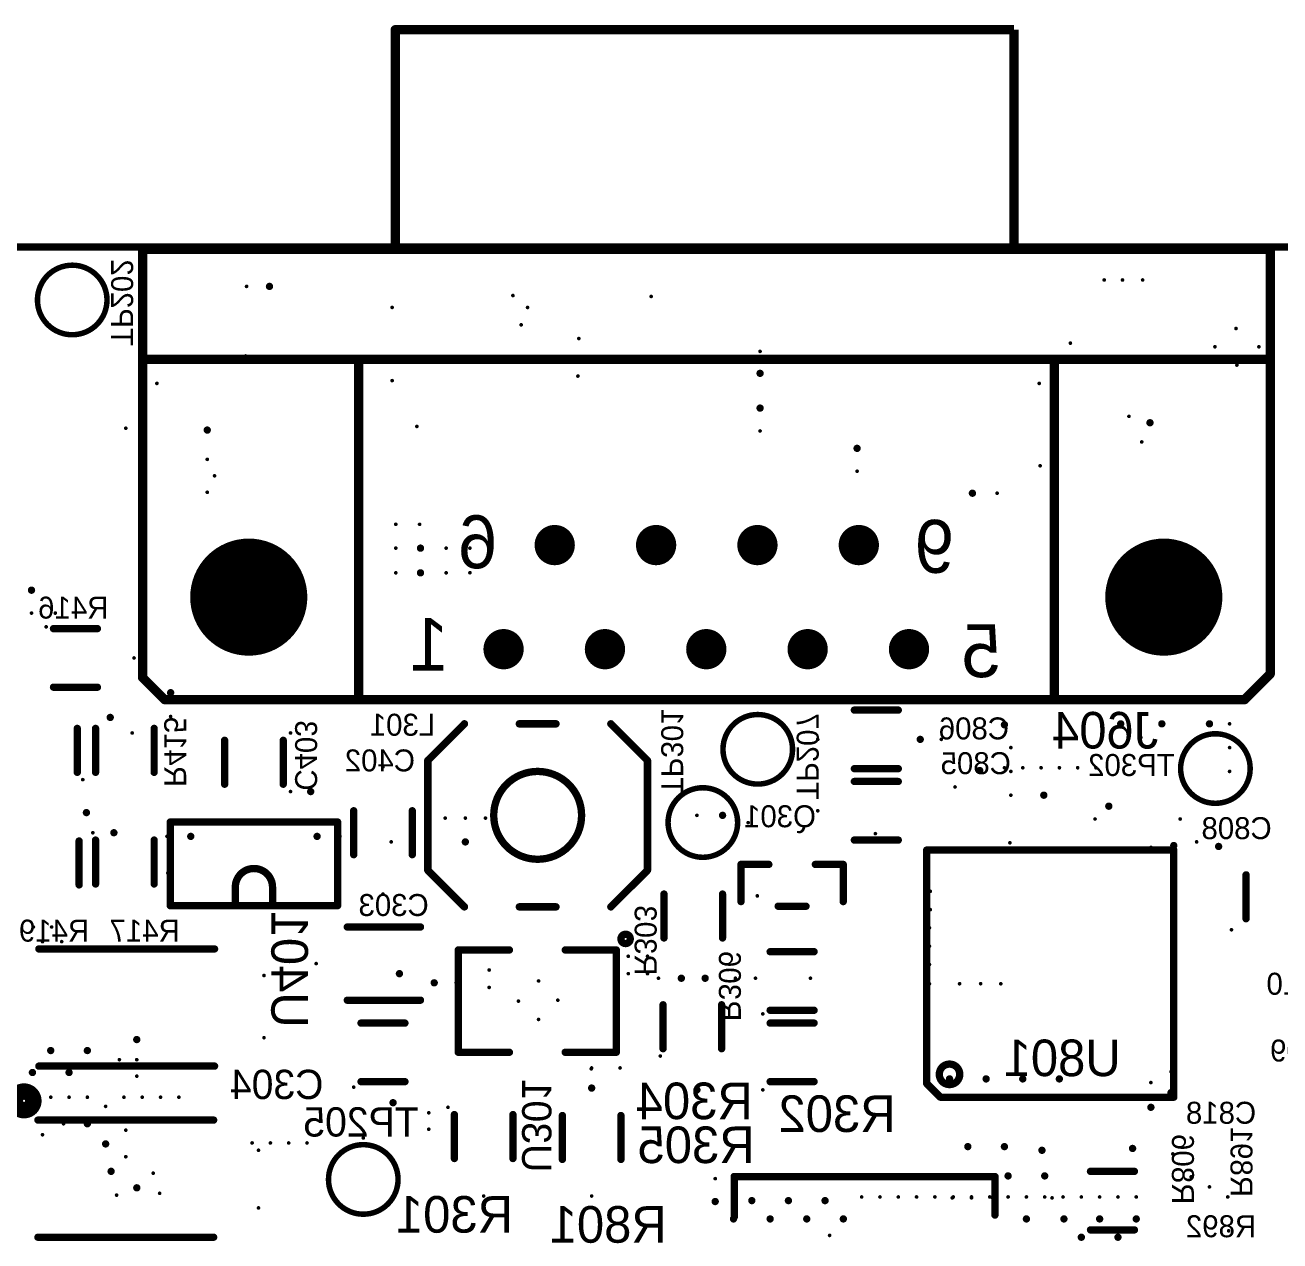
# Model space of a CAD drawing. Extents: x -22 to 197, y -17 to 116.
# Drawn here: x 6.02 to 40.29, y 48.12 to 81.33 of the extents above; entities that cross this region are included whole.
import ezdxf

# ---------------------------------------------------------------- set-up
doc = ezdxf.new("R2010")
doc.units = 0
doc.header["$MEASUREMENT"] = 0
for name, color, linetype in [('BOTTOMOVERLAY', 54, 'CONTINUOUS'), ('DRILLDRAWING', 1, 'CONTINUOUS'), ('MECHANICAL1', 6, 'CONTINUOUS')]:
    doc.layers.add(name, color=color, linetype=linetype)

msp = doc.modelspace()

# ---------------------------------------------------------------- linework, layer by layer
at = {"layer": 'BOTTOMOVERLAY'}
for points, const_width in [([(16.128, 81.204), (33.028, 81.204)], 0.254), ([(16.128, 75.204), (16.128, 81.204)], 0.254), ([(33.028, 75.204), (33.028, 81.204)], 0.254), ([(9.228, 75.204), (40.028, 75.204)], 0.254), ([(9.228, 72.204), (9.228, 75.204)], 0.254), ([(40.028, 72.204), (40.028, 75.204)], 0.254), ([(9.228, 72.204), (40.028, 72.204)], 0.254), ([(9.228, 63.504), (9.228, 72.204)], 0.254), ([(15.128, 62.904), (15.128, 72.204)], 0.254), ([(34.128, 62.904), (34.128, 72.204)], 0.254), ([(40.028, 63.604), (40.028, 72.204)], 0.254), ([(6.794, 64.843), (7.994, 64.843)], 0.2), ([(9.228, 63.504), (9.828, 62.904)], 0.254), ([(39.328, 62.904), (40.028, 63.604)], 0.254), ([(6.794, 63.243), (7.994, 63.243)], 0.2), ([(9.828, 62.904), (39.328, 62.904)], 0.254), ([(28.669, 62.618), (29.869, 62.618)], 0.2), ([(7.444, 60.918), (7.444, 62.118)], 0.2), ([(7.944, 60.918), (7.944, 62.118)], 0.2), ([(9.544, 60.918), (9.544, 62.118)], 0.2), ([(17.019, 61.243), (18.019, 62.243)], 0.203), ([(18.019, 62.243), (18.019, 62.243)], 0.203), ([(19.519, 62.243), (20.519, 62.243)], 0.203), ([(22.019, 62.243), (23.019, 61.243)], 0.203), ([(11.469, 60.593), (11.469, 61.793)], 0.2), ([(13.069, 60.593), (13.069, 61.793)], 0.2), ([(17.019, 58.243), (17.019, 61.243)], 0.203), ([(23.019, 58.243), (23.019, 61.243)], 0.203), ([(28.669, 61.018), (29.869, 61.018)], 0.2), ([(28.669, 60.668), (29.869, 60.668)], 0.2), ([(9.983, 59.561), (14.555, 59.561)], 0.2), ([(9.983, 57.275), (9.983, 59.561)], 0.2), ([(14.555, 57.275), (14.555, 59.561)], 0.2), ([(14.994, 58.668), (14.994, 59.868)], 0.2), ([(16.594, 58.668), (16.594, 59.868)], 0.2), ([(7.494, 57.843), (7.494, 59.043)], 0.2), ([(7.944, 57.868), (7.944, 59.068)], 0.2), ([(9.544, 57.868), (9.544, 59.068)], 0.2), ([(28.669, 59.068), (29.869, 59.068)], 0.2), ([(30.644, 52.418), (30.644, 58.793)], 0.2), ([(30.644, 58.793), (37.394, 58.793)], 0.2), ([(37.394, 52.043), (37.394, 58.793)], 0.2), ([(17.019, 58.243), (18.019, 57.243)], 0.203), ([(22.019, 57.243), (23.019, 58.243)], 0.203), ([(25.572, 58.403), (26.334, 58.403)], 0.2), ([(25.572, 57.387), (25.572, 58.403)], 0.2), ([(27.604, 58.403), (28.366, 58.403)], 0.2), ([(28.366, 57.387), (28.366, 58.403)], 0.2), ([(39.369, 56.918), (39.369, 58.118)], 0.2), ([(11.761, 57.275), (11.761, 57.783)], 0.2), ([(12.777, 57.275), (12.777, 57.783)], 0.2), ([(23.469, 56.393), (23.469, 57.593)], 0.2), ([(25.069, 56.393), (25.069, 57.593)], 0.2), ([(9.983, 57.275), (14.555, 57.275)], 0.2), ([(19.519, 57.243), (20.519, 57.243)], 0.203), ([(26.588, 57.26), (27.35, 57.26)], 0.2), ([(14.819, 56.693), (16.819, 56.693)], 0.2), ([(6.394, 56.093), (11.194, 56.093)], 0.2), ([(17.85, 56.065), (19.247, 56.065)], 0.2), ([(17.85, 53.271), (17.85, 56.065)], 0.2), ([(20.771, 56.065), (22.168, 56.065)], 0.2), ([(22.168, 53.271), (22.168, 56.065)], 0.2), ([(26.369, 56.018), (27.569, 56.018)], 0.2), ([(14.819, 54.693), (16.819, 54.693)], 0.2), ([(23.444, 53.368), (23.444, 54.568)], 0.2), ([(25.044, 53.368), (25.044, 54.568)], 0.2), ([(26.369, 54.418), (27.569, 54.418)], 0.2), ([(15.194, 54.068), (16.394, 54.068)], 0.2), ([(26.369, 54.068), (27.569, 54.068)], 0.2), ([(17.85, 53.271), (19.247, 53.271)], 0.2), ([(20.771, 53.271), (22.168, 53.271)], 0.2), ([(6.394, 52.893), (11.194, 52.893)], 0.2), ([(15.194, 52.468), (16.394, 52.468)], 0.2), ([(26.369, 52.468), (27.569, 52.468)], 0.2), ([(30.644, 52.418), (31.019, 52.043)], 0.2), ([(31.019, 52.043), (37.394, 52.043)], 0.2), ([(6.369, 51.418), (11.169, 51.418)], 0.2), ([(17.744, 50.368), (17.744, 51.568)], 0.2), ([(19.344, 50.368), (19.344, 51.568)], 0.2), ([(20.694, 50.343), (20.694, 51.543)], 0.2), ([(22.294, 50.343), (22.294, 51.543)], 0.2), ([(35.119, 50.018), (36.319, 50.018)], 0.2), ([(25.387, 49.876), (32.511, 49.876)], 0.2), ([(25.387, 49.876), (25.389, 48.768)], 0.2), ([(32.509, 48.823), (32.511, 49.876)], 0.2), ([(35.119, 48.418), (36.319, 48.418)], 0.2), ([(6.369, 48.218), (11.169, 48.218)], 0.2)]:
    msp.add_lwpolyline(points, dxfattribs=dict(at, const_width=const_width))
for points, const_width in [([(16.065, 81.204, 1), (16.192, 81.204, 1)], 0.127), ([(16.065, 81.204, 1), (16.192, 81.204, 1)], 0.127), ([(9.165, 75.204, 1), (9.292, 75.204, 1)], 0.127), ([(9.165, 75.204, 1), (9.292, 75.204, 1)], 0.127), ([(16.065, 75.204, 1), (16.192, 75.204, 1)], 0.127), ([(32.965, 75.204, 1), (33.092, 75.204, 1)], 0.127), ([(39.965, 75.204, 1), (40.092, 75.204, 1)], 0.127), ([(39.965, 75.204, 1), (40.092, 75.204, 1)], 0.127), ([(8.256, 73.822, 1), (6.356, 73.822, 1)], 0.15), ([(6.318, 73.822, 1), (6.393, 73.822, 1)], 0.075), ([(8.218, 73.822, 1), (8.293, 73.822, 1)], 0.075), ([(9.165, 72.204, 1), (9.292, 72.204, 1)], 0.127), ([(9.165, 72.204, 1), (9.292, 72.204, 1)], 0.127), ([(9.165, 72.204, 1), (9.292, 72.204, 1)], 0.127), ([(15.065, 72.204, 1), (15.192, 72.204, 1)], 0.127), ([(34.065, 72.204, 1), (34.192, 72.204, 1)], 0.127), ([(39.965, 72.204, 1), (40.092, 72.204, 1)], 0.127), ([(39.965, 72.204, 1), (40.092, 72.204, 1)], 0.127), ([(39.965, 72.204, 1), (40.092, 72.204, 1)], 0.127), ([(6.744, 64.843, 1), (6.844, 64.843, 1)], 0.1), ([(7.944, 64.843, 1), (8.044, 64.843, 1)], 0.1), ([(9.165, 63.504, 1), (9.292, 63.504, 1)], 0.127), ([(9.165, 63.504, 1), (9.292, 63.504, 1)], 0.127), ([(39.965, 63.604, 1), (40.092, 63.604, 1)], 0.127), ([(39.965, 63.604, 1), (40.092, 63.604, 1)], 0.127), ([(6.744, 63.243, 1), (6.844, 63.243, 1)], 0.1), ([(7.944, 63.243, 1), (8.044, 63.243, 1)], 0.1), ([(9.765, 62.904, 1), (9.892, 62.904, 1)], 0.127), ([(9.765, 62.904, 1), (9.892, 62.904, 1)], 0.127), ([(15.065, 62.904, 1), (15.192, 62.904, 1)], 0.127), ([(34.065, 62.904, 1), (34.192, 62.904, 1)], 0.127), ([(39.265, 62.904, 1), (39.392, 62.904, 1)], 0.127), ([(39.265, 62.904, 1), (39.392, 62.904, 1)], 0.127), ([(26.981, 61.547, 1), (25.081, 61.547, 1)], 0.15), ([(28.619, 62.618, 1), (28.719, 62.618, 1)], 0.1), ([(29.819, 62.618, 1), (29.919, 62.618, 1)], 0.1), ([(7.394, 62.118, 1), (7.494, 62.118, 1)], 0.1), ([(7.894, 62.118, 1), (7.994, 62.118, 1)], 0.1), ([(9.494, 62.118, 1), (9.594, 62.118, 1)], 0.1), ([(17.968, 62.243, 1), (18.069, 62.243, 1)], 0.102), ([(17.968, 62.243, 1), (18.069, 62.243, 1)], 0.102), ([(17.968, 62.243, 1), (18.069, 62.243, 1)], 0.102), ([(19.468, 62.243, 1), (19.569, 62.243, 1)], 0.102), ([(20.468, 62.243, 1), (20.569, 62.243, 1)], 0.102), ([(21.968, 62.243, 1), (22.069, 62.243, 1)], 0.102), ([(39.481, 61.022, 1), (37.581, 61.022, 1)], 0.15), ([(11.419, 61.793, 1), (11.519, 61.793, 1)], 0.1), ([(13.019, 61.793, 1), (13.119, 61.793, 1)], 0.1), ([(25.043, 61.547, 1), (25.118, 61.547, 1)], 0.075), ([(26.943, 61.547, 1), (27.018, 61.547, 1)], 0.075), ([(7.394, 60.918, 1), (7.494, 60.918, 1)], 0.1), ([(7.894, 60.918, 1), (7.994, 60.918, 1)], 0.1), ([(9.494, 60.918, 1), (9.594, 60.918, 1)], 0.1), ([(16.968, 61.243, 1), (17.069, 61.243, 1)], 0.102), ([(16.968, 61.243, 1), (17.069, 61.243, 1)], 0.102), ([(21.219, 59.743, 1), (18.819, 59.743, 1)], 0.2), ([(22.968, 61.243, 1), (23.069, 61.243, 1)], 0.102), ([(22.968, 61.243, 1), (23.069, 61.243, 1)], 0.102), ([(28.619, 61.018, 1), (28.719, 61.018, 1)], 0.1), ([(29.819, 61.018, 1), (29.919, 61.018, 1)], 0.1), ([(37.543, 61.022, 1), (37.618, 61.022, 1)], 0.075), ([(39.443, 61.022, 1), (39.518, 61.022, 1)], 0.075), ([(11.419, 60.593, 1), (11.519, 60.593, 1)], 0.1), ([(13.019, 60.593, 1), (13.119, 60.593, 1)], 0.1), ([(28.619, 60.668, 1), (28.719, 60.668, 1)], 0.1), ([(29.819, 60.668, 1), (29.919, 60.668, 1)], 0.1), ([(25.481, 59.547, 1), (23.581, 59.547, 1)], 0.15), ([(9.933, 59.561, 1), (10.033, 59.561, 1)], 0.1), ([(9.933, 59.561, 1), (10.033, 59.561, 1)], 0.1), ([(14.505, 59.561, 1), (14.605, 59.561, 1)], 0.1), ([(14.505, 59.561, 1), (14.605, 59.561, 1)], 0.1), ([(14.944, 59.868, 1), (15.044, 59.868, 1)], 0.1), ([(16.544, 59.868, 1), (16.644, 59.868, 1)], 0.1), ([(18.769, 59.743, 1), (18.869, 59.743, 1)], 0.1), ([(21.169, 59.743, 1), (21.269, 59.743, 1)], 0.1), ([(23.543, 59.547, 1), (23.618, 59.547, 1)], 0.075), ([(25.443, 59.547, 1), (25.518, 59.547, 1)], 0.075), ([(7.444, 59.043, 1), (7.544, 59.043, 1)], 0.1), ([(7.894, 59.068, 1), (7.994, 59.068, 1)], 0.1), ([(9.494, 59.068, 1), (9.594, 59.068, 1)], 0.1), ([(28.619, 59.068, 1), (28.719, 59.068, 1)], 0.1), ([(29.819, 59.068, 1), (29.919, 59.068, 1)], 0.1), ([(14.944, 58.668, 1), (15.044, 58.668, 1)], 0.1), ([(16.544, 58.668, 1), (16.644, 58.668, 1)], 0.1), ([(30.594, 58.793, 1), (30.694, 58.793, 1)], 0.1), ([(30.594, 58.793, 1), (30.694, 58.793, 1)], 0.1), ([(37.344, 58.793, 1), (37.444, 58.793, 1)], 0.1), ([(37.344, 58.793, 1), (37.444, 58.793, 1)], 0.1), ([(16.968, 58.243, 1), (17.069, 58.243, 1)], 0.102), ([(16.968, 58.243, 1), (17.069, 58.243, 1)], 0.102), ([(22.968, 58.243, 1), (23.069, 58.243, 1)], 0.102), ([(22.968, 58.243, 1), (23.069, 58.243, 1)], 0.102), ([(25.522, 58.403, 1), (25.622, 58.403, 1)], 0.1), ([(25.522, 58.403, 1), (25.622, 58.403, 1)], 0.1), ([(26.284, 58.403, 1), (26.384, 58.403, 1)], 0.1), ([(27.554, 58.403, 1), (27.654, 58.403, 1)], 0.1), ([(28.316, 58.403, 1), (28.416, 58.403, 1)], 0.1), ([(28.316, 58.403, 1), (28.416, 58.403, 1)], 0.1), ([(7.444, 57.843, 1), (7.544, 57.843, 1)], 0.1), ([(7.894, 57.868, 1), (7.994, 57.868, 1)], 0.1), ([(9.494, 57.868, 1), (9.594, 57.868, 1)], 0.1), ([(39.319, 58.118, 1), (39.419, 58.118, 1)], 0.1), ([(11.711, 57.783, 1), (11.811, 57.783, 1)], 0.1), ([(11.711, 57.783, 1), (11.811, 57.783, 1)], 0.1), ([(12.727, 57.783, 1), (12.827, 57.783, 1)], 0.1), ([(12.727, 57.783, 1), (12.827, 57.783, 1)], 0.1), ([(23.419, 57.593, 1), (23.519, 57.593, 1)], 0.1), ([(25.019, 57.593, 1), (25.119, 57.593, 1)], 0.1), ([(9.933, 57.275, 1), (10.033, 57.275, 1)], 0.1), ([(9.933, 57.275, 1), (10.033, 57.275, 1)], 0.1), ([(11.711, 57.275, 1), (11.811, 57.275, 1)], 0.1), ([(12.727, 57.275, 1), (12.827, 57.275, 1)], 0.1), ([(14.505, 57.275, 1), (14.605, 57.275, 1)], 0.1), ([(14.505, 57.275, 1), (14.605, 57.275, 1)], 0.1), ([(17.968, 57.243, 1), (18.069, 57.243, 1)], 0.102), ([(19.468, 57.243, 1), (19.569, 57.243, 1)], 0.102), ([(20.468, 57.243, 1), (20.569, 57.243, 1)], 0.102), ([(21.968, 57.243, 1), (22.069, 57.243, 1)], 0.102), ([(25.522, 57.387, 1), (25.622, 57.387, 1)], 0.1), ([(26.538, 57.26, 1), (26.638, 57.26, 1)], 0.1), ([(27.3, 57.26, 1), (27.4, 57.26, 1)], 0.1), ([(28.316, 57.387, 1), (28.416, 57.387, 1)], 0.1), ([(39.319, 56.918, 1), (39.419, 56.918, 1)], 0.1), ([(14.769, 56.693, 1), (14.869, 56.693, 1)], 0.1), ([(16.769, 56.693, 1), (16.869, 56.693, 1)], 0.1), ([(22.548, 56.368, 1), (22.294, 56.368, 1)], 0.2), ([(22.244, 56.368, 1), (22.344, 56.368, 1)], 0.1), ([(22.498, 56.368, 1), (22.598, 56.368, 1)], 0.1), ([(23.419, 56.393, 1), (23.519, 56.393, 1)], 0.1), ([(25.019, 56.393, 1), (25.119, 56.393, 1)], 0.1), ([(6.344, 56.093, 1), (6.444, 56.093, 1)], 0.1), ([(11.144, 56.093, 1), (11.244, 56.093, 1)], 0.1), ([(17.8, 56.065, 1), (17.9, 56.065, 1)], 0.1), ([(17.8, 56.065, 1), (17.9, 56.065, 1)], 0.1), ([(19.197, 56.065, 1), (19.297, 56.065, 1)], 0.1), ([(20.721, 56.065, 1), (20.821, 56.065, 1)], 0.1), ([(22.118, 56.065, 1), (22.218, 56.065, 1)], 0.1), ([(22.118, 56.065, 1), (22.218, 56.065, 1)], 0.1), ([(26.319, 56.018, 1), (26.419, 56.018, 1)], 0.1), ([(27.519, 56.018, 1), (27.619, 56.018, 1)], 0.1), ([(14.769, 54.693, 1), (14.869, 54.693, 1)], 0.1), ([(16.769, 54.693, 1), (16.869, 54.693, 1)], 0.1), ([(23.394, 54.568, 1), (23.494, 54.568, 1)], 0.1), ([(24.994, 54.568, 1), (25.094, 54.568, 1)], 0.1), ([(26.319, 54.418, 1), (26.419, 54.418, 1)], 0.1), ([(27.519, 54.418, 1), (27.619, 54.418, 1)], 0.1), ([(15.144, 54.068, 1), (15.244, 54.068, 1)], 0.1), ([(16.344, 54.068, 1), (16.444, 54.068, 1)], 0.1), ([(26.319, 54.068, 1), (26.419, 54.068, 1)], 0.1), ([(27.519, 54.068, 1), (27.619, 54.068, 1)], 0.1), ([(17.8, 53.271, 1), (17.9, 53.271, 1)], 0.1), ([(17.8, 53.271, 1), (17.9, 53.271, 1)], 0.1), ([(19.197, 53.271, 1), (19.297, 53.271, 1)], 0.1), ([(20.721, 53.271, 1), (20.821, 53.271, 1)], 0.1), ([(22.118, 53.271, 1), (22.218, 53.271, 1)], 0.1), ([(22.118, 53.271, 1), (22.218, 53.271, 1)], 0.1), ([(23.394, 53.368, 1), (23.494, 53.368, 1)], 0.1), ([(24.994, 53.368, 1), (25.094, 53.368, 1)], 0.1), ([(6.344, 52.893, 1), (6.444, 52.893, 1)], 0.1), ([(11.144, 52.893, 1), (11.244, 52.893, 1)], 0.1), ([(31.548, 52.668, 1), (30.989, 52.668, 1)], 0.2), ([(15.144, 52.468, 1), (15.244, 52.468, 1)], 0.1), ([(16.344, 52.468, 1), (16.444, 52.468, 1)], 0.1), ([(26.319, 52.468, 1), (26.419, 52.468, 1)], 0.1), ([(27.519, 52.468, 1), (27.619, 52.468, 1)], 0.1), ([(30.594, 52.418, 1), (30.694, 52.418, 1)], 0.1), ([(30.594, 52.418, 1), (30.694, 52.418, 1)], 0.1), ([(30.939, 52.668, 1), (31.039, 52.668, 1)], 0.1), ([(31.498, 52.668, 1), (31.598, 52.668, 1)], 0.1), ([(6.244, 51.943, 1), (5.736, 51.943, 1)], 0.45), ([(6.131, 51.943, 1), (6.356, 51.943, 1)], 0.225), ([(30.969, 52.043, 1), (31.069, 52.043, 1)], 0.1), ([(30.969, 52.043, 1), (31.069, 52.043, 1)], 0.1), ([(37.344, 52.043, 1), (37.444, 52.043, 1)], 0.1), ([(37.344, 52.043, 1), (37.444, 52.043, 1)], 0.1), ([(6.319, 51.418, 1), (6.419, 51.418, 1)], 0.1), ([(11.119, 51.418, 1), (11.219, 51.418, 1)], 0.1), ([(17.694, 51.568, 1), (17.794, 51.568, 1)], 0.1), ([(19.294, 51.568, 1), (19.394, 51.568, 1)], 0.1), ([(20.644, 51.543, 1), (20.744, 51.543, 1)], 0.1), ([(22.244, 51.543, 1), (22.344, 51.543, 1)], 0.1), ([(16.206, 49.797, 1), (14.306, 49.797, 1)], 0.15), ([(17.694, 50.368, 1), (17.794, 50.368, 1)], 0.1), ([(19.294, 50.368, 1), (19.394, 50.368, 1)], 0.1), ([(20.644, 50.343, 1), (20.744, 50.343, 1)], 0.1), ([(22.244, 50.343, 1), (22.344, 50.343, 1)], 0.1), ([(35.069, 50.018, 1), (35.169, 50.018, 1)], 0.1), ([(36.269, 50.018, 1), (36.369, 50.018, 1)], 0.1), ([(14.268, 49.797, 1), (14.343, 49.797, 1)], 0.075), ([(16.168, 49.797, 1), (16.243, 49.797, 1)], 0.075), ([(25.337, 49.876, 1), (25.437, 49.876, 1)], 0.1), ([(25.337, 49.876, 1), (25.437, 49.876, 1)], 0.1), ([(32.461, 49.876, 1), (32.561, 49.876, 1)], 0.1), ([(32.461, 49.876, 1), (32.561, 49.876, 1)], 0.1), ([(25.339, 48.768, 1), (25.439, 48.768, 1)], 0.1), ([(32.459, 48.823, 1), (32.559, 48.823, 1)], 0.1), ([(35.069, 48.418, 1), (35.169, 48.418, 1)], 0.1), ([(36.269, 48.418, 1), (36.369, 48.418, 1)], 0.1), ([(6.319, 48.218, 1), (6.419, 48.218, 1)], 0.1), ([(11.119, 48.218, 1), (11.219, 48.218, 1)], 0.1)]:
    msp.add_lwpolyline(points, format="xyb", close=True, dxfattribs=dict(at, const_width=const_width))
at = {"layer": 'BOTTOMOVERLAY', "const_width": 0.2}
msp.add_lwpolyline([(11.761, 57.783, -1), (12.777, 57.783)], format="xyb", dxfattribs=at)
at = {"layer": 'DRILLDRAWING', "const_width": 0.2}
msp.add_lwpolyline([(-13.581, 75.268), (79.419, 75.268)], dxfattribs=at)
at = {"layer": 'DRILLDRAWING'}
for points, const_width in [([(35.469, 74.368, 1), (35.519, 74.368, 1)], 0.05), ([(35.969, 74.368, 1), (36.019, 74.368, 1)], 0.05), ([(36.519, 74.368, 1), (36.569, 74.368, 1)], 0.05), ([(12.044, 74.193, 1), (12.094, 74.193, 1)], 0.05), ([(12.644, 74.193, 1), (12.744, 74.193, 1)], 0.1), ([(19.319, 73.943, 1), (19.369, 73.943, 1)], 0.05), ([(23.094, 73.918, 1), (23.144, 73.918, 1)], 0.05), ([(16.019, 73.618, 1), (16.069, 73.618, 1)], 0.05), ([(19.719, 73.618, 1), (19.769, 73.618, 1)], 0.05), ([(19.544, 73.143, 1), (19.594, 73.143, 1)], 0.05), ([(39.069, 73.043, 1), (39.119, 73.043, 1)], 0.05), ([(21.119, 72.768, 1), (21.169, 72.768, 1)], 0.05), ([(34.544, 72.643, 1), (34.594, 72.643, 1)], 0.05), ([(12.019, 72.293, 1), (12.069, 72.293, 1)], 0.05), ([(26.069, 72.418, 1), (26.119, 72.418, 1)], 0.05), ([(38.494, 72.543, 1), (38.544, 72.543, 1)], 0.05), ([(39.694, 72.543, 1), (39.744, 72.543, 1)], 0.05), ([(20.519, 72.243, 1), (20.569, 72.243, 1)], 0.05), ([(21.694, 72.243, 1), (21.744, 72.243, 1)], 0.05), ([(39.094, 72.043, 1), (39.144, 72.043, 1)], 0.05), ([(16.019, 71.618, 1), (16.069, 71.618, 1)], 0.05), ([(21.094, 71.743, 1), (21.144, 71.743, 1)], 0.05), ([(26.044, 71.818, 1), (26.144, 71.818, 1)], 0.1), ([(9.594, 71.543, 1), (9.644, 71.543, 1)], 0.05), ([(33.694, 71.543, 1), (33.744, 71.543, 1)], 0.05), ([(26.044, 70.868, 1), (26.144, 70.868, 1)], 0.1), ([(36.144, 70.643, 1), (36.194, 70.643, 1)], 0.05), ([(8.744, 70.318, 1), (8.794, 70.318, 1)], 0.05), ([(10.944, 70.268, 1), (11.044, 70.268, 1)], 0.1), ([(16.694, 70.368, 1), (16.744, 70.368, 1)], 0.05), ([(26.069, 70.243, 1), (26.119, 70.243, 1)], 0.05), ([(36.694, 70.468, 1), (36.794, 70.468, 1)], 0.1), ([(36.494, 69.943, 1), (36.544, 69.943, 1)], 0.05), ([(28.694, 69.768, 1), (28.794, 69.768, 1)], 0.1), ([(10.969, 69.468, 1), (11.019, 69.468, 1)], 0.05), ([(33.719, 69.293, 1), (33.769, 69.293, 1)], 0.05), ([(11.169, 69.018, 1), (11.219, 69.018, 1)], 0.05), ([(28.719, 69.143, 1), (28.769, 69.143, 1)], 0.05), ([(10.969, 68.568, 1), (11.019, 68.568, 1)], 0.05), ([(31.844, 68.543, 1), (31.944, 68.543, 1)], 0.1), ([(32.544, 68.543, 1), (32.594, 68.543, 1)], 0.05), ([(32.544, 68.543, 1), (32.594, 68.543, 1)], 0.05), ([(16.119, 67.693, 1), (16.169, 67.693, 1)], 0.05), ([(16.769, 67.693, 1), (16.819, 67.693, 1)], 0.05), ([(20.21, 67.126, 1), (20.76, 67.126, 1)], 0.55), ([(22.979, 67.126, 1), (23.529, 67.126, 1)], 0.55), ([(25.747, 67.126, 1), (26.297, 67.126, 1)], 0.55), ([(28.516, 67.126, 1), (29.066, 67.126, 1)], 0.55), ([(11.328, 65.704, 1), (12.928, 65.704, 1)], 1.6), ([(36.322, 65.704, 1), (37.922, 65.704, 1)], 1.6), ([(16.119, 67.043, 1), (16.169, 67.043, 1)], 0.05), ([(16.769, 67.043, 1), (16.869, 67.043, 1)], 0.1), ([(17.494, 67.043, 1), (17.544, 67.043, 1)], 0.05), ([(18.144, 67.043, 1), (18.194, 67.043, 1)], 0.05), ([(20.46, 67.126, 1), (20.46, 67.126, 1)], 0.00000254), ([(16.119, 66.368, 1), (16.169, 66.368, 1)], 0.05), ([(16.769, 66.368, 1), (16.869, 66.368, 1)], 0.1), ([(17.494, 66.368, 1), (17.544, 66.368, 1)], 0.05), ([(18.144, 66.371, 1), (18.194, 66.371, 1)], 0.05), ([(6.144, 65.893, 1), (6.244, 65.893, 1)], 0.1), ([(6.169, 65.268, 1), (6.219, 65.268, 1)], 0.05), ([(6.819, 65.268, 1), (6.869, 65.268, 1)], 0.05), ([(6.569, 64.893, 1), (6.619, 64.893, 1)], 0.05), ([(18.813, 64.282, 1), (19.363, 64.282, 1)], 0.55), ([(21.582, 64.282, 1), (22.132, 64.282, 1)], 0.55), ([(24.35, 64.282, 1), (24.9, 64.282, 1)], 0.55), ([(27.119, 64.282, 1), (27.669, 64.282, 1)], 0.55), ([(29.887, 64.282, 1), (30.437, 64.282, 1)], 0.55), ([(30.162, 64.282, 1), (30.162, 64.282, 1)], 0.00000254), ([(8.969, 64.043, 1), (9.019, 64.043, 1)], 0.05), ([(9.944, 63.093, 1), (10.044, 63.093, 1)], 0.1), ([(8.294, 62.418, 1), (8.394, 62.418, 1)], 0.1), ([(9.969, 62.443, 1), (10.019, 62.443, 1)], 0.05), ([(8.919, 61.993, 1), (8.969, 61.993, 1)], 0.05), ([(13.244, 61.993, 1), (13.294, 61.993, 1)], 0.05), ([(32.719, 62.218, 1), (32.819, 62.218, 1)], 0.1), ([(35.894, 62.243, 1), (35.994, 62.243, 1)], 0.1), ([(37.019, 62.243, 1), (37.119, 62.243, 1)], 0.1), ([(38.319, 62.243, 1), (38.419, 62.243, 1)], 0.1), ([(38.894, 62.243, 1), (38.944, 62.243, 1)], 0.05), ([(27.644, 61.818, 1), (27.694, 61.818, 1)], 0.05), ([(30.419, 61.818, 1), (30.519, 61.818, 1)], 0.1), ([(31.019, 61.818, 1), (31.069, 61.818, 1)], 0.05), ([(36.469, 61.868, 1), (36.519, 61.868, 1)], 0.05), ([(36.469, 61.868, 1), (36.519, 61.868, 1)], 0.05), ([(32.919, 61.593, 1), (32.969, 61.593, 1)], 0.05), ([(38.894, 61.593, 1), (38.944, 61.593, 1)], 0.05), ([(15.769, 61.068, 1), (15.819, 61.068, 1)], 0.05), ([(32.044, 60.968, 1), (32.144, 60.968, 1)], 0.1), ([(32.744, 61.043, 1), (32.794, 61.043, 1)], 0.05), ([(33.244, 61.043, 1), (33.294, 61.043, 1)], 0.05), ([(33.744, 61.043, 1), (33.794, 61.043, 1)], 0.05), ([(34.244, 61.043, 1), (34.294, 61.043, 1)], 0.05), ([(34.744, 61.043, 1), (34.794, 61.043, 1)], 0.05), ([(35.244, 61.043, 1), (35.294, 61.043, 1)], 0.05), ([(7.569, 60.718, 1), (7.619, 60.718, 1)], 0.05), ([(32.919, 60.943, 1), (32.969, 60.943, 1)], 0.05), ([(38.894, 60.943, 1), (38.944, 60.943, 1)], 0.05), ([(13.244, 60.393, 1), (13.294, 60.393, 1)], 0.05), ([(13.769, 60.393, 1), (13.869, 60.393, 1)], 0.1), ([(31.394, 60.518, 1), (31.444, 60.518, 1)], 0.05), ([(32.919, 60.293, 1), (32.969, 60.293, 1)], 0.05), ([(33.794, 60.293, 1), (33.894, 60.293, 1)], 0.1), ([(35.569, 59.993, 1), (35.669, 59.993, 1)], 0.1), ([(7.644, 59.818, 1), (7.744, 59.818, 1)], 0.1), ([(17.469, 59.668, 1), (17.519, 59.668, 1)], 0.05), ([(18.019, 59.668, 1), (18.069, 59.668, 1)], 0.05), ([(18.569, 59.668, 1), (18.619, 59.668, 1)], 0.05), ([(24.344, 59.743, 1), (24.394, 59.743, 1)], 0.05), ([(25.019, 59.743, 1), (25.119, 59.743, 1)], 0.1), ([(27.644, 59.868, 1), (27.694, 59.868, 1)], 0.05), ([(35.219, 59.643, 1), (35.269, 59.643, 1)], 0.05), ([(37.544, 59.643, 1), (37.594, 59.643, 1)], 0.05), ([(7.844, 59.268, 1), (7.894, 59.268, 1)], 0.05), ([(8.394, 59.268, 1), (8.494, 59.268, 1)], 0.1), ([(25.744, 59.543, 1), (25.794, 59.543, 1)], 0.05), ([(9.869, 59.168, 1), (9.919, 59.168, 1)], 0.05), ([(10.494, 59.168, 1), (10.594, 59.168, 1)], 0.1), ([(13.944, 59.168, 1), (14.044, 59.168, 1)], 0.1), ([(14.594, 59.168, 1), (14.644, 59.168, 1)], 0.05), ([(15.994, 59.018, 1), (16.044, 59.018, 1)], 0.05), ([(17.994, 59.018, 1), (18.094, 59.018, 1)], 0.1), ([(29.219, 59.243, 1), (29.269, 59.243, 1)], 0.05), ([(32.894, 58.993, 1), (32.944, 58.993, 1)], 0.05), ([(37.344, 58.918, 1), (37.444, 58.918, 1)], 0.1), ([(37.994, 59.018, 1), (38.044, 59.018, 1)], 0.05), ([(38.569, 58.893, 1), (38.669, 58.893, 1)], 0.1), ([(35.744, 58.793, 1), (35.794, 58.793, 1)], 0.05), ([(36.244, 58.793, 1), (36.294, 58.793, 1)], 0.05), ([(36.744, 58.868, 1), (36.794, 58.868, 1)], 0.05), ([(9.894, 58.168, 1), (9.944, 58.168, 1)], 0.05), ([(15.769, 57.593, 1), (15.819, 57.593, 1)], 0.05), ([(25.994, 57.543, 1), (26.044, 57.543, 1)], 0.05), ([(30.719, 57.668, 1), (30.769, 57.668, 1)], 0.05), ([(13.794, 57.243, 1), (13.844, 57.243, 1)], 0.05), ([(30.719, 57.168, 1), (30.769, 57.168, 1)], 0.05), ([(6.219, 56.693, 1), (6.269, 56.693, 1)], 0.05), ([(6.719, 56.693, 1), (6.769, 56.693, 1)], 0.05), ([(30.694, 56.668, 1), (30.744, 56.668, 1)], 0.05), ([(37.419, 56.718, 1), (37.469, 56.718, 1)], 0.05), ([(38.944, 56.618, 1), (38.994, 56.618, 1)], 0.05), ([(6.469, 56.293, 1), (6.519, 56.293, 1)], 0.05), ([(6.994, 56.293, 1), (7.044, 56.293, 1)], 0.05), ([(30.694, 56.168, 1), (30.744, 56.168, 1)], 0.05), ([(22.469, 55.893, 1), (22.519, 55.893, 1)], 0.05), ([(22.994, 55.893, 1), (23.044, 55.893, 1)], 0.05), ([(13.944, 55.693, 1), (13.994, 55.693, 1)], 0.05), ([(18.669, 55.518, 1), (18.719, 55.518, 1)], 0.05), ([(30.694, 55.668, 1), (30.744, 55.668, 1)], 0.05), ([(12.519, 55.368, 1), (12.569, 55.368, 1)], 0.05), ([(16.194, 55.418, 1), (16.294, 55.418, 1)], 0.1), ([(17.144, 55.168, 1), (17.244, 55.168, 1)], 0.1), ([(17.769, 55.168, 1), (17.819, 55.168, 1)], 0.05), ([(20.019, 55.218, 1), (20.069, 55.218, 1)], 0.05), ([(22.469, 55.418, 1), (22.519, 55.418, 1)], 0.05), ([(22.994, 55.418, 1), (23.044, 55.418, 1)], 0.05), ([(23.294, 55.293, 1), (23.344, 55.293, 1)], 0.05), ([(23.894, 55.293, 1), (23.994, 55.293, 1)], 0.1), ([(24.544, 55.293, 1), (24.644, 55.293, 1)], 0.1), ([(25.394, 55.293, 1), (25.444, 55.293, 1)], 0.05), ([(25.944, 55.293, 1), (25.994, 55.293, 1)], 0.05), ([(27.444, 55.293, 1), (27.494, 55.293, 1)], 0.05), ([(30.694, 55.143, 1), (30.744, 55.143, 1)], 0.05), ([(31.519, 55.143, 1), (31.569, 55.143, 1)], 0.05), ([(32.094, 55.143, 1), (32.144, 55.143, 1)], 0.05), ([(32.644, 55.143, 1), (32.694, 55.143, 1)], 0.05), ([(17.844, 54.943, 1), (17.894, 54.943, 1)], 0.05), ([(18.669, 55.043, 1), (18.719, 55.043, 1)], 0.05), ([(19.469, 54.668, 1), (19.519, 54.668, 1)], 0.05), ([(20.544, 54.693, 1), (20.594, 54.693, 1)], 0.05), ([(17.844, 54.387, 1), (17.894, 54.387, 1)], 0.05), ([(20.019, 54.168, 1), (20.069, 54.168, 1)], 0.05), ([(26.144, 54.318, 1), (26.194, 54.318, 1)], 0.05), ([(17.844, 53.843, 1), (17.894, 53.843, 1)], 0.05), ([(9.019, 53.618, 1), (9.119, 53.618, 1)], 0.1), ([(12.519, 53.668, 1), (12.569, 53.668, 1)], 0.05), ([(6.669, 53.318, 1), (6.769, 53.318, 1)], 0.1), ([(7.669, 53.318, 1), (7.769, 53.318, 1)], 0.1), ([(21.869, 53.243, 1), (21.919, 53.243, 1)], 0.05), ([(23.344, 53.168, 1), (23.394, 53.168, 1)], 0.05), ([(6.169, 52.718, 1), (6.269, 52.718, 1)], 0.1), ([(7.169, 52.718, 1), (7.269, 52.718, 1)], 0.1), ([(8.569, 53.068, 1), (8.619, 53.068, 1)], 0.05), ([(9.044, 53.068, 1), (9.094, 53.068, 1)], 0.05), ([(21.459, 52.818, 1), (21.509, 52.818, 1)], 0.05), ([(21.469, 52.843, 1), (21.519, 52.843, 1)], 0.05), ([(22.244, 52.843, 1), (22.294, 52.843, 1)], 0.05), ([(37.294, 52.743, 1), (37.344, 52.743, 1)], 0.05), ([(9.044, 52.618, 1), (9.094, 52.618, 1)], 0.05), ([(31.219, 52.543, 1), (31.319, 52.543, 1)], 0.1), ([(32.219, 52.543, 1), (32.319, 52.543, 1)], 0.1), ([(33.219, 52.543, 1), (33.319, 52.543, 1)], 0.1), ([(34.219, 52.543, 1), (34.319, 52.543, 1)], 0.1), ([(36.744, 52.443, 1), (36.794, 52.443, 1)], 0.05), ([(14.969, 52.318, 1), (15.019, 52.318, 1)], 0.05), ([(21.444, 52.293, 1), (21.544, 52.293, 1)], 0.1), ([(24.319, 52.243, 1), (24.419, 52.243, 1)], 0.1), ([(26.144, 52.243, 1), (26.194, 52.243, 1)], 0.05), ([(35.219, 52.043, 1), (35.319, 52.043, 1)], 0.1), ([(36.244, 52.068, 1), (36.294, 52.068, 1)], 0.05), ([(37.269, 52.168, 1), (37.369, 52.168, 1)], 0.1), ([(6.194, 52.043, 1), (6.244, 52.043, 1)], 0.05), ([(6.694, 52.043, 1), (6.744, 52.043, 1)], 0.05), ([(7.194, 52.043, 1), (7.244, 52.043, 1)], 0.05), ([(7.694, 52.043, 1), (7.744, 52.043, 1)], 0.05), ([(8.194, 51.793, 1), (8.244, 51.793, 1)], 0.05), ([(8.694, 52.043, 1), (8.744, 52.043, 1)], 0.05), ([(9.194, 52.043, 1), (9.244, 52.043, 1)], 0.05), ([(9.694, 52.043, 1), (9.744, 52.043, 1)], 0.05), ([(10.194, 52.043, 1), (10.244, 52.043, 1)], 0.05), ([(16.019, 51.893, 1), (16.119, 51.893, 1)], 0.1), ([(17.544, 51.768, 1), (17.594, 51.768, 1)], 0.05), ([(31.244, 52.018, 1), (31.294, 52.018, 1)], 0.05), ([(31.744, 52.043, 1), (31.794, 52.043, 1)], 0.05), ([(32.244, 52.043, 1), (32.294, 52.043, 1)], 0.05), ([(32.744, 52.043, 1), (32.794, 52.043, 1)], 0.05), ([(33.244, 52.043, 1), (33.294, 52.043, 1)], 0.05), ([(33.744, 52.043, 1), (33.794, 52.043, 1)], 0.05), ([(34.244, 52.043, 1), (34.294, 52.043, 1)], 0.05), ([(34.744, 52.043, 1), (34.794, 52.043, 1)], 0.05), ([(36.719, 51.768, 1), (36.819, 51.768, 1)], 0.1), ([(7.669, 51.318, 1), (7.769, 51.318, 1)], 0.1), ([(17.019, 51.618, 1), (17.069, 51.618, 1)], 0.05), ([(7.044, 51.318, 1), (7.094, 51.318, 1)], 0.05), ([(8.744, 51.143, 1), (8.794, 51.143, 1)], 0.05), ([(17.019, 51.168, 1), (17.069, 51.168, 1)], 0.05), ([(6.469, 51.018, 1), (6.519, 51.018, 1)], 0.05), ([(8.169, 50.768, 1), (8.269, 50.768, 1)], 0.1), ([(12.194, 50.793, 1), (12.244, 50.793, 1)], 0.05), ([(12.694, 50.793, 1), (12.744, 50.793, 1)], 0.05), ([(13.194, 50.793, 1), (13.244, 50.793, 1)], 0.05), ([(13.694, 50.793, 1), (13.744, 50.793, 1)], 0.05), ([(15.231, 50.93, 1), (15.281, 50.93, 1)], 0.05), ([(31.719, 50.693, 1), (31.819, 50.693, 1)], 0.1), ([(32.719, 50.693, 1), (32.819, 50.693, 1)], 0.1), ([(36.219, 50.643, 1), (36.319, 50.643, 1)], 0.1), ([(8.744, 50.418, 1), (8.794, 50.418, 1)], 0.05), ([(12.369, 50.593, 1), (12.419, 50.593, 1)], 0.05), ([(33.744, 50.593, 1), (33.844, 50.593, 1)], 0.1), ([(37.344, 50.493, 1), (37.394, 50.493, 1)], 0.05), ([(8.319, 50.018, 1), (8.419, 50.018, 1)], 0.1), ([(9.494, 49.968, 1), (9.544, 49.968, 1)], 0.05), ([(24.844, 49.818, 1), (24.894, 49.818, 1)], 0.05), ([(25.344, 49.818, 1), (25.394, 49.818, 1)], 0.05), ([(25.844, 49.818, 1), (25.894, 49.818, 1)], 0.05), ([(26.344, 49.818, 1), (26.394, 49.818, 1)], 0.05), ([(26.844, 49.818, 1), (26.894, 49.818, 1)], 0.05), ([(27.344, 49.818, 1), (27.394, 49.818, 1)], 0.05), ([(27.844, 49.818, 1), (27.894, 49.818, 1)], 0.05), ([(28.344, 49.818, 1), (28.394, 49.818, 1)], 0.05), ([(32.819, 49.893, 1), (32.919, 49.893, 1)], 0.1), ([(33.819, 49.893, 1), (33.919, 49.893, 1)], 0.1), ([(37.844, 49.868, 1), (37.894, 49.868, 1)], 0.05), ([(8.494, 49.368, 1), (8.544, 49.368, 1)], 0.05), ([(9.019, 49.568, 1), (9.119, 49.568, 1)], 0.1), ([(9.669, 49.418, 1), (9.719, 49.418, 1)], 0.05), ([(18.519, 49.343, 1), (18.569, 49.343, 1)], 0.05), ([(21.469, 49.343, 1), (21.519, 49.343, 1)], 0.05), ([(28.844, 49.318, 1), (28.894, 49.318, 1)], 0.05), ([(29.344, 49.318, 1), (29.394, 49.318, 1)], 0.05), ([(29.844, 49.318, 1), (29.894, 49.318, 1)], 0.05), ([(30.344, 49.318, 1), (30.394, 49.318, 1)], 0.05), ([(30.844, 49.318, 1), (30.894, 49.318, 1)], 0.05), ([(31.344, 49.318, 1), (31.394, 49.318, 1)], 0.05), ([(31.844, 49.318, 1), (31.894, 49.318, 1)], 0.05), ([(32.344, 49.318, 1), (32.394, 49.318, 1)], 0.05), ([(32.844, 49.318, 1), (32.894, 49.318, 1)], 0.05), ([(33.344, 49.318, 1), (33.394, 49.318, 1)], 0.05), ([(33.844, 49.318, 1), (33.894, 49.318, 1)], 0.05), ([(34.344, 49.318, 1), (34.394, 49.318, 1)], 0.05), ([(34.844, 49.318, 1), (34.894, 49.318, 1)], 0.05), ([(35.344, 49.318, 1), (35.394, 49.318, 1)], 0.05), ([(35.844, 49.318, 1), (35.894, 49.318, 1)], 0.05), ([(36.344, 49.318, 1), (36.394, 49.318, 1)], 0.05), ([(38.344, 49.593, 1), (38.394, 49.593, 1)], 0.05), ([(38.844, 49.318, 1), (38.894, 49.318, 1)], 0.05), ([(12.369, 49.018, 1), (12.419, 49.018, 1)], 0.05), ([(24.819, 49.193, 1), (24.919, 49.193, 1)], 0.1), ([(25.819, 49.218, 1), (25.919, 49.218, 1)], 0.1), ([(26.819, 49.218, 1), (26.919, 49.218, 1)], 0.1), ([(27.819, 49.218, 1), (27.919, 49.218, 1)], 0.1), ([(31.319, 49.293, 1), (31.369, 49.293, 1)], 0.05), ([(31.844, 49.293, 1), (31.894, 49.293, 1)], 0.05), ([(32.419, 49.293, 1), (32.469, 49.293, 1)], 0.05), ([(34.044, 49.293, 1), (34.094, 49.293, 1)], 0.05), ([(25.319, 48.718, 1), (25.419, 48.718, 1)], 0.1), ([(26.319, 48.718, 1), (26.419, 48.718, 1)], 0.1), ([(27.319, 48.718, 1), (27.419, 48.718, 1)], 0.1), ([(28.319, 48.718, 1), (28.419, 48.718, 1)], 0.1), ([(33.319, 48.718, 1), (33.419, 48.718, 1)], 0.1), ([(34.344, 48.718, 1), (34.444, 48.718, 1)], 0.1), ([(35.319, 48.718, 1), (35.419, 48.718, 1)], 0.1), ([(36.319, 48.718, 1), (36.419, 48.718, 1)], 0.1), ([(38.869, 48.393, 1), (38.919, 48.393, 1)], 0.05), ([(27.969, 48.268, 1), (28.019, 48.268, 1)], 0.05), ([(34.819, 48.218, 1), (34.919, 48.218, 1)], 0.1), ([(35.819, 48.218, 1), (35.919, 48.218, 1)], 0.1)]:
    msp.add_lwpolyline(points, format="xyb", close=True, dxfattribs=dict(at, const_width=const_width))
at = {"layer": 'MECHANICAL1', "const_width": 0.2}
msp.add_lwpolyline([(-13.581, 75.268), (79.419, 75.268)], dxfattribs=at)

# ---------------------------------------------------------------- texts
at = {"layer": 'BOTTOMOVERLAY', "text_generation_flag": 2}
for s, height, rotation, p in [('TP202', 0.6, 270, (8.369, 72.568)), ('6', 1.445, 360, (18.919, 66.493)), ('9', 1.445, 360, (31.394, 66.368)), ('R416', 0.6, 360, (8.294, 65.118)), ('1', 1.445, 360, (17.594, 63.693)), ('5', 1.445, 360, (32.669, 63.518)), ('R415', 0.6, 270, (9.819, 60.518)), ('L301', 0.6, 360, (17.219, 61.918)), ('TP301', 0.6, 270, (23.394, 60.293)), ('TP207', 0.6, 270, (27.094, 60.168)), ('C806', 0.6, 360, (32.894, 61.818)), ('J604', 1, 360, (36.969, 61.568)), ('C403', 0.6, 270, (13.394, 60.418)), ('C402', 0.6, 360, (16.669, 60.943)), ('C805', 0.6, 360, (32.944, 60.868)), ('Q301', 0.6, 360, (27.619, 59.418)), ('C808', 0.6, 360, (40.069, 59.093)), ('C303', 0.6, 360, (17.044, 56.993)), ('R303', 0.6, 270, (22.669, 55.368)), ('R419', 0.6, 360, (7.769, 56.293)), ('U401', 1, 270, (12.744, 53.943)), ('R417', 0.6, 360, (10.244, 56.293)), ('R306', 0.6, 270, (24.969, 54.118)), ('C810', 0.6, 360, (41.844, 54.843)), ('U801', 1, 360, (35.944, 52.618)), ('C809', 0.6, 360, (41.944, 53.018)), ('C304', 0.8, 360, (14.169, 51.993)), ('U301', 0.8, 270, (19.594, 49.993)), ('R304', 1, 360, (25.894, 51.443)), ('R302', 1, 360, (29.794, 51.093)), ('C818', 0.6, 360, (39.644, 51.318)), ('R305', 1, 360, (25.944, 50.243)), ('R891', 0.6, 270, (38.944, 49.318)), ('R806', 0.6, 270, (37.344, 49.118)), ('R301', 1, 360, (19.344, 48.343)), ('R801', 1, 360, (23.544, 48.068)), ('R892', 0.6, 360, (39.644, 48.218))]:
    msp.add_text(s, height=height, rotation=rotation, dxfattribs=at).set_placement(p)
for s, height, p in [('TP302', 0.6, (37.419, 60.818)), ('TP205', 0.8, (16.769, 50.968))]:
    msp.add_text(s, height=height, dxfattribs=at).set_placement(p)

doc.saveas('drawing.dxf')
